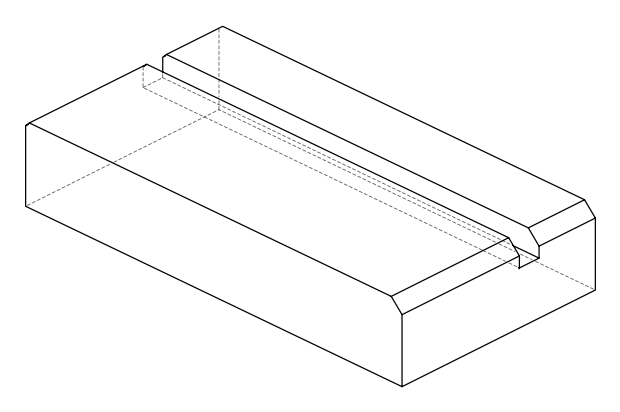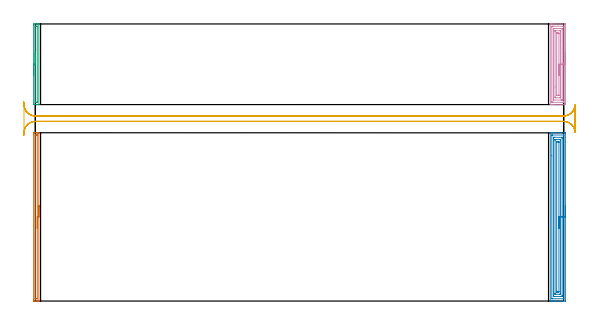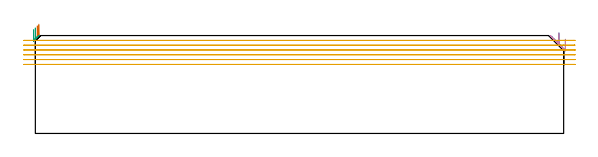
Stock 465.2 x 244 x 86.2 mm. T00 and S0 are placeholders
(PLAN: 5 operations, 1 tool changes, 25.5 min)
(1 AREA_MILL | FG_CHAMFER_SURFACE | UGT0205_001 | 2.54 min | 1603 mm3)
(2 AREA_MILL_1 | FG_CHAMFER_SURFACE_1 | UGT0205_001 | 6.2 min | 13712 mm3)
(3 AREA_MILL_2 | FG_CHAMFER_SURFACE_2 | UGT0205_001 | 1.31 min | 786 mm3)
(4 AREA_MILL_3 | FG_CHAMFER_SURFACE_3 | UGT0205_001 | 3.11 min | 6888 mm3)
(5 MILL_RECTANGULAR_SLOT | SLOT_RECTANGULAR | UGT0201_136 | Follow Part, ap 5, ae 75% | 12.34 min | 291798 mm3)
(TOOL UGT0205_001 | Chamfer Mill 20 x 3 x 45 deg. | D20 FL50 Z2)
(TOOL UGT0201_136 | Carbide End Mill 20.0 | D20 FL30 Z4)
(OP 1 AREA_MILL)
G17 G21 G94 G90
T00 M6
G54
G17 G0 G90 X3.1 Y84.1 S1061 M3
G43 Z96.2 H0
G94 G1 Y84.062 Z95.328 F250.
Y83.948 Z94.463
Y83.759 Z93.612
Y83.497 Z92.78
Y83.163 Z91.974
Y82.76 Z91.2
Y82.292 Z90.464
Y81.76 Z89.772
Y81.171 Z89.129
Y80.528 Z88.539
Y79.836 Z88.008
Y79.1 Z87.54
Y78.326 Z87.137
Y77.52 Z86.803
Y76.688 Z86.541
Y75.836 Z86.352
Y74.972 Z86.238
Y74.1 Z86.2
Y0.141
X3.097 Y0.01 Z86.188
X3.075 Y0.007 Z86.166
X2.768 Y0. Z85.867
X2.247 Z85.346
X1.687 Z84.782
X-0.367 Z82.731
X-0.974 Y0.001 Z82.121
X-1.218 Y0.003 Z81.876
X-1.491 Y0.008 Z81.605
X-1.493 Y0.064 Z81.603
X-1.499 Y0.586 Z81.601
X-1.5 Y1.115 Z81.6
Y147.252
X-1.499 Y147.614 Z81.601
X-1.493 Y148.136 Z81.603
X-1.491 Y148.192 Z81.605
X-0.974 Y148.2 Z82.121
X-0.367 Z82.731
X-0.087 Z83.01
X1.687 Z84.782
X2.247 Z85.346
X2.574 Z85.673
X2.768 Z85.867
X3.075 Y148.193 Z86.166
X3.097 Y148.19 Z86.188
X3.1 Y148.059 Z86.2
Y74.1
X1.686 Z84.786
Y2.369
X1.683 Y2.146 Z84.783
X1.681 Y2.036 Z84.781
X1.679 Y2.016 Z84.779
X1.637 Y2.01 Z84.737
X1.533 Y2.006 Z84.633
X1.166 Y2.001 Z84.266
X0.8 Y2. Z83.9
X0.28 Z83.38
X0.049 Y2.002 Z83.149
X-0.032 Y2.005 Z83.068
X-0.066 Y2.01 Z83.034
X-0.079 Y2.015 Z83.021
X-0.081 Y2.036 Z83.019
X-0.084 Y2.146 Z83.016
X-0.086 Y2.367 Z83.014
Y145.831
X-0.084 Y146.054 Z83.016
X-0.081 Y146.164 Z83.019
X-0.08 Y146.184 Z83.02
X-0.037 Y146.19 Z83.063
X0.067 Y146.194 Z83.167
X0.434 Y146.199 Z83.534
X0.8 Y146.2 Z83.9
X1.32 Z84.42
X1.551 Y146.198 Z84.651
X1.632 Y146.195 Z84.732
X1.666 Y146.19 Z84.766
X1.679 Y146.185 Z84.779
X1.681 Y146.164 Z84.781
X1.683 Y146.054 Z84.783
X1.686 Y145.833 Z84.786
Y74.1
Y73.228 Z84.824
Y72.364 Z84.938
Y71.512 Z85.126
Y70.68 Z85.389
Y69.874 Z85.723
Y69.1 Z86.125
Y68.364 Z86.594
Y67.672 Z87.125
Y67.029 Z87.715
Y66.44 Z88.358
Y65.908 Z89.05
Y65.44 Z89.786
Y65.037 Z90.56
Y64.703 Z91.366
Y64.441 Z92.198
Y64.252 Z93.049
Y64.138 Z93.914
Y64.1 Z94.786
G0 Z96.2
M5
M2
(OP 2 AREA_MILL_1)
G17 G21 G94 G90
T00 M6
G54
G17 G0 G90 X466.7 Y84.1 S1061 M3
G43 Z96.2 H0
Z82.9
G94 G1 Y84.062 Z82.028 F250.
Y83.948 Z81.163
Y83.759 Z80.312
Y83.497 Z79.48
Y83.163 Z78.674
Y82.76 Z77.9
Y82.292 Z77.164
Y81.76 Z76.472
Y81.171 Z75.829
Y80.528 Z75.24
Y79.836 Z74.708
Y79.1 Z74.24
Y78.326 Z73.837
Y77.52 Z73.503
Y76.688 Z73.241
Y75.837 Z73.052
Y74.972 Z72.938
Y74.1 Z72.9
Y0.586
X466.696 Y0.166 Z72.902
X466.691 Y0.01 Z72.906
X466.532 Y0. Z73.065
X457.402 Z82.193
X456.797 Z82.8
X456.519 Z83.078
X454.753 Z84.842
X454.196 Z85.403
X453.87 Z85.729
X453.696 Z85.903
X453.406 Y0.01 Z86.193
X453.4 Y0.141 Z86.2
Y148.059
X453.406 Y148.19 Z86.193
X453.697 Y148.2 Z85.902
X454.196 Z85.403
X454.753 Z84.842
X456.797 Z82.8
X457.402 Z82.193
X457.831 Z81.764
X466.23 Z73.367
X466.534 Y148.198 Z73.063
X466.692 Y148.19 Z72.905
X466.699 Y148.031 Z72.899
X466.7 Y147.614 Z72.9
Y74.1
X465.286 Z74.314
Y2.368
X465.285 Y2.161 Z74.315
X465.282 Y2.058 Z74.318
X465.279 Y2.015 Z74.321
X465.194 Y2.01 Z74.406
X464.828 Y2.001 Z74.772
X455.117 Z84.483
X454.918 Y2.005 Z84.682
X454.831 Y2.01 Z84.769
X454.816 Y2.305 Z84.784
X454.815 Y2.368 Z84.785
X454.814 Y128.002 Z84.786
Y145.832
X454.815 Y146.039 Z84.785
X454.818 Y146.142 Z84.782
X454.821 Y146.185 Z84.779
X454.907 Y146.19 Z84.693
X455.272 Y146.199 Z84.328
X464.983 Z74.617
X465.182 Y146.195 Z74.418
X465.269 Y146.19 Z74.331
X465.284 Y145.895 Z74.316
X465.285 Y145.832 Z74.315
X465.286 Y74.1 Z74.314
X463.872 Z75.728
X463.871 Y5.042 Z75.729
Y4.75
X463.866 Y4.151 Z75.734
X463.865 Y4.014 Z75.735
X463.726 Y4.004 Z75.874
X463.581 Y4.002 Z76.019
X462.847 Y4. Z76.753
X456.519 Y4.001 Z83.081
X456.37 Y4.003 Z83.23
X456.271 Y4.007 Z83.329
X456.239 Y4.01 Z83.361
X456.235 Y4.021 Z83.365
X456.232 Y4.053 Z83.368
X456.23 Y4.151 Z83.37
X456.229 Y4.443 Z83.371
X456.228 Y5.042 Z83.372
X456.229 Y143.158 Z83.371
Y143.451
X456.234 Y144.05 Z83.366
X456.235 Y144.186 Z83.365
X456.374 Y144.196 Z83.226
X456.519 Y144.198 Z83.081
X457.253 Y144.2 Z82.347
X463.581 Y144.199 Z76.019
X463.73 Y144.197 Z75.87
X463.829 Y144.193 Z75.771
X463.861 Y144.19 Z75.739
X463.865 Y144.179 Z75.735
X463.868 Y144.147 Z75.732
X463.87 Y144.05 Z75.73
X463.871 Y143.757 Z75.729
X463.872 Y143.158 Z75.728
Y74.1
X462.457 Z77.143
Y6.824
X462.456 Y6.177 Z77.144
X462.454 Y6.084 Z77.146
X462.45 Y6.029 Z77.15
X462.447 Y6.01 Z77.153
X462.427 Y6.008 Z77.173
X462.224 Y6.004 Z77.376
X461.816 Y6. Z77.784
X461.749 Z77.851
X458.284 Z81.316
X458.217 Z81.383
X457.859 Y6.006 Z81.741
X457.681 Y6.01 Z81.919
X457.649 Y6.016 Z81.951
X457.647 Y6.045 Z81.953
X457.645 Y6.096 Z81.955
X457.643 Y6.58 Z81.957
Y6.824
Y141.376
X457.644 Y142.023 Z81.956
X457.646 Y142.116 Z81.954
X457.65 Y142.171 Z81.95
X457.653 Y142.19 Z81.947
X457.673 Y142.192 Z81.927
X457.876 Y142.196 Z81.724
X458.284 Y142.2 Z81.316
X458.351 Z81.249
X461.816 Z77.784
X461.883 Z77.717
X462.241 Y142.194 Z77.359
X462.419 Y142.19 Z77.181
X462.451 Y142.184 Z77.149
X462.453 Y142.155 Z77.147
X462.455 Y142.104 Z77.145
X462.457 Y141.62 Z77.143
Y141.376
Y74.1
X461.043 Z78.557
Y8.495
X461.036 Y8.02 Z78.564
X461.007 Y8.01 Z78.593
X460.933 Y8.007 Z78.667
X460.649 Y8.001 Z78.951
X460.05 Y8. Z79.55
X459.767 Y8.001 Z79.833
X459.167 Y8.007 Z80.433
X459.083 Y8.01 Z80.517
X459.064 Y8.013 Z80.536
X459.061 Y8.124 Z80.539
X459.059 Y8.272 Z80.541
X459.057 Y8.717 Z80.543
Y139.705
X459.064 Y140.18 Z80.536
X459.093 Y140.19 Z80.507
X459.167 Y140.193 Z80.433
X459.451 Y140.199 Z80.149
X460.05 Y140.2 Z79.55
X460.333 Z79.267
X460.933 Y140.194 Z78.667
X461.017 Y140.19 Z78.583
X461.036 Y140.187 Z78.564
X461.039 Y140.077 Z78.561
X461.041 Y139.928 Z78.559
X461.043 Y139.706 Z78.557
Y139.594
Y74.1
Y73.228 Z78.595
Y72.364 Z78.709
Y71.512 Z78.898
Y70.68 Z79.16
Y69.874 Z79.494
Y69.1 Z79.897
Y68.364 Z80.365
Y67.672 Z80.896
Y67.029 Z81.486
Y66.44 Z82.129
Y65.909 Z82.821
Y65.44 Z83.557
Y65.037 Z84.331
Y64.703 Z85.137
Y64.441 Z85.969
Y64.252 Z86.82
Y64.138 Z87.685
Y64.1 Z88.557
G0 Z96.2
M5
M2
(OP 3 AREA_MILL_2)
G17 G21 G94 G90
T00 M6
G54
G17 G0 G90 X-1.5 Y198.5 S1061 M3
G43 Z96.2 H0
Z91.6
G94 G1 Y198.538 Z90.728 F250.
Y198.652 Z89.864
Y198.841 Z89.012
Y199.103 Z88.18
Y199.437 Z87.374
Y199.84 Z86.6
Y200.308 Z85.864
Y200.84 Z85.172
Y201.429 Z84.529
Y202.072 Z83.94
Y202.764 Z83.408
Y203.5 Z82.94
Y204.274 Z82.537
Y205.08 Z82.203
Y205.912 Z81.941
Y206.764 Z81.752
Y207.628 Z81.638
Y208.5 Z81.6
Y243.008
X-1.499 Y243.371 Z81.601
X-1.494 Y243.896 Z81.603
X-1.491 Y243.992 Z81.605
X-0.974 Y244. Z82.122
X1.687 Z84.782
X2.408 Z85.508
X2.672 Z85.772
X3.068 Y243.992 Z86.159
X3.097 Y243.99 Z86.188
X3.1 Y243.818 Z86.2
Y173.182
X3.097 Y173.01 Z86.188
X3.068 Y173.007 Z86.159
X2.672 Y173. Z85.771
X2.408 Z85.508
X1.687 Z84.782
X0.439 Z83.536
X-0.087 Z83.008
X-0.711 Z82.385
X-0.974 Y173.001 Z82.122
X-1.219 Y173.003 Z81.877
X-1.491 Y173.008 Z81.605
X-1.494 Y173.104 Z81.603
X-1.499 Y173.629 Z81.601
X-1.5 Y174.16 Z81.6
Y208.5
X-0.086 Z83.014
X-0.085 Y241.806 Z83.015
X-0.083 Y241.918 Z83.017
X-0.08 Y241.972 Z83.02
X-0.077 Y241.99 Z83.023
X-0.027 Y241.992 Z83.073
X0.387 Y241.999 Z83.487
X0.8 Y242. Z83.9
X1.273 Z84.373
X1.542 Y241.997 Z84.642
X1.66 Y241.993 Z84.76
X1.678 Y241.99 Z84.778
X1.681 Y241.972 Z84.781
X1.684 Y241.917 Z84.784
X1.685 Y241.806 Z84.785
X1.686 Y241.584 Z84.786
X1.685 Y175.194 Z84.785
X1.683 Y175.082 Z84.783
X1.68 Y175.028 Z84.78
X1.677 Y175.01 Z84.777
X1.627 Y175.008 Z84.727
X1.213 Y175.001 Z84.313
X0.8 Y175. Z83.9
X0.327 Z83.427
X0.058 Y175.003 Z83.158
X-0.06 Y175.007 Z83.04
X-0.078 Y175.01 Z83.022
X-0.081 Y175.028 Z83.019
X-0.084 Y175.083 Z83.016
X-0.085 Y175.194 Z83.015
X-0.086 Y175.416 Z83.014
Y208.5
Y209.372 Z83.052
Y210.236 Z83.166
Y211.088 Z83.355
Y211.92 Z83.617
Y212.726 Z83.951
Y213.5 Z84.354
Y214.236 Z84.823
Y214.928 Z85.354
Y215.571 Z85.943
Y216.16 Z86.586
Y216.692 Z87.278
Y217.16 Z88.014
Y217.563 Z88.788
Y217.897 Z89.594
Y218.159 Z90.426
Y218.348 Z91.278
Y218.462 Z92.143
Y218.5 Z93.014
G0 Z96.2
M5
M2
(OP 4 AREA_MILL_3)
G17 G21 G94 G90
T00 M6
G54
G17 G0 G90 X466.7 Y218.5 S1061 M3
G43 Z96.2 H0
Z82.9
G94 G1 Y218.462 Z82.028 F250.
Y218.348 Z81.164
Y218.159 Z80.312
Y217.897 Z79.48
Y217.563 Z78.674
Y217.16 Z77.9
Y216.692 Z77.164
Y216.16 Z76.472
Y215.571 Z75.829
Y214.928 Z75.24
Y214.236 Z74.708
Y213.5 Z74.24
Y212.726 Z73.837
Y211.92 Z73.503
Y211.088 Z73.241
Y210.236 Z73.052
Y209.372 Z72.938
Y208.5 Z72.9
Y174.047
X466.699 Y173.629 Z72.901
X466.695 Y173.157 Z72.903
X466.692 Y173.009 Z72.906
X466.23 Y173. Z73.368
X456.519 Z83.076
X455.112 Z84.484
X454.753 Z84.842
X454.035 Z85.565
X453.783 Z85.817
X453.411 Y173.007 Z86.18
X453.403 Y173.009 Z86.188
X453.4 Y173.182 Z86.2
Y243.818
X453.403 Y243.993 Z86.188
X453.412 Y244. Z86.179
X453.783 Z85.817
X454.035 Z85.565
X454.753 Z84.842
X455.995 Z83.602
X457.402 Z82.194
X466.23 Z73.368
X466.494 Y243.998 Z73.104
X466.692 Y243.99 Z72.906
X466.699 Y243.79 Z72.899
X466.7 Y208.5 Z72.9
X465.286 Z74.314
X465.285 Y175.417 Z74.315
X465.279 Y175.011 Z74.321
X464.873 Y175.003 Z74.727
X464.464 Y175.001 Z75.136
X463.993 Y175. Z75.607
X455.636 Y175.001 Z83.964
X455.162 Y175.003 Z84.438
X454.926 Y175.01 Z84.674
X454.821 Y175.032 Z84.779
X454.815 Y175.354 Z84.785
Y175.417
Y241.521
Y241.583
X454.821 Y241.989 Z84.779
X455.227 Y241.997 Z84.373
X455.636 Y241.999 Z83.964
X456.107 Y242. Z83.493
X464.464 Y241.999 Z75.136
X464.938 Y241.997 Z74.662
X465.174 Y241.99 Z74.426
X465.279 Y241.968 Z74.321
X465.285 Y241.646 Z74.315
Y241.583
X465.286 Y208.5 Z74.314
X463.872 Z75.728
X463.871 Y177.205 Z75.729
X463.869 Y177.059 Z75.731
X463.867 Y177.023 Z75.733
X463.865 Y177.012 Z75.735
X463.851 Y177.009 Z75.749
X463.782 Y177.002 Z75.818
X463.581 Y177.001 Z76.019
X462.901 Y177. Z76.699
X456.519 Y177.001 Z83.081
X456.316 Y177.005 Z83.284
X456.259 Y177.009 Z83.341
X456.235 Y177.013 Z83.365
X456.233 Y177.03 Z83.367
X456.23 Y177.108 Z83.37
X456.229 Y177.205 Z83.371
Y177.499
Y239.795
X456.231 Y239.942 Z83.369
X456.233 Y239.977 Z83.367
X456.234 Y239.988 Z83.366
X456.249 Y239.991 Z83.351
X456.318 Y239.998 Z83.282
X456.519 Y239.999 Z83.081
X457.199 Y240. Z82.401
X463.581 Y239.999 Z76.019
X463.784 Y239.995 Z75.816
X463.841 Y239.991 Z75.759
X463.865 Y239.987 Z75.735
X463.867 Y239.97 Z75.733
X463.87 Y239.893 Z75.73
X463.871 Y239.795 Z75.729
X463.872 Y239.501 Z75.728
Y208.5
X462.457 Z77.143
Y179.888
X462.456 Y179.24 Z77.144
X462.452 Y179.022 Z77.148
X462.45 Y179.011 Z77.15
X462.444 Y179.008 Z77.156
X462.418 Y179.003 Z77.182
X462.364 Y179.001 Z77.236
X462.254 Y179. Z77.346
X461.816 Z77.784
X458.278 Z81.322
X457.846 Y179.01 Z81.755
X457.65 Y179.023 Z81.95
X457.648 Y179.136 Z81.952
X457.644 Y179.643 Z81.956
X457.643 Y188.575 Z81.957
Y237.112
X457.644 Y237.761 Z81.956
X457.648 Y237.978 Z81.952
X457.65 Y237.989 Z81.95
X457.656 Y237.993 Z81.944
X457.682 Y237.997 Z81.918
X457.737 Y237.999 Z81.863
X457.846 Y238. Z81.754
X458.284 Z81.316
X461.822 Z77.778
X462.255 Y237.99 Z77.345
X462.451 Y237.977 Z77.15
X462.452 Y237.865 Z77.148
X462.456 Y237.357 Z77.144
X462.457 Y229.472 Z77.143
Y208.5
X461.043 Z78.557
Y181.453
X461.04 Y181.229 Z78.56
X461.036 Y181.081 Z78.564
X461.031 Y181.009 Z78.569
X461.016 Y181.007 Z78.584
X460.933 Y181.003 Z78.667
X460.717 Y181. Z78.883
X460.05 Z79.55
X459.834 Z79.766
X459.167 Y181.007 Z80.433
X459.079 Y181.01 Z80.521
X459.064 Y181.341 Z80.536
X459.059 Y181.564 Z80.541
X459.057 Y181.676 Z80.543
Y235.548
X459.06 Y235.771 Z80.54
X459.064 Y235.919 Z80.536
X459.069 Y235.991 Z80.531
X459.085 Y235.993 Z80.515
X459.167 Y235.997 Z80.433
X459.383 Y236. Z80.217
X460.05 Z79.55
X460.266 Z79.334
X460.933 Y235.993 Z78.667
X461.022 Y235.99 Z78.578
X461.036 Y235.659 Z78.564
X461.041 Y235.436 Z78.559
X461.043 Y235.324 Z78.557
Y208.5
Y207.628 Z78.595
Y206.764 Z78.709
Y205.912 Z78.898
Y205.08 Z79.16
Y204.274 Z79.494
Y203.5 Z79.897
Y202.764 Z80.365
Y202.072 Z80.896
Y201.429 Z81.486
Y200.84 Z82.129
Y200.309 Z82.821
Y199.84 Z83.557
Y199.437 Z84.331
Y199.103 Z85.137
Y198.841 Z85.969
Y198.652 Z86.82
Y198.538 Z87.685
Y198.5 Z88.557
G0 Z96.2
M5
M2
(OP 5 MILL_RECTANGULAR_SLOT)
G17 G21 G94 G90
T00 M6
G54
G17 G0 G90 X475.365 Y170.619 S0 M3
G43 Z96.2 H0
Z81.967
G94 G1 X473.87 Y168.018 F250.
G2 X465.2 Y163. R10. F500.
G1 X0.
G2 X-9.967 Y172.186 R10.
G1 X-9.997
G3 X-10. Y171.932 R10.
G1 Y149.293
G3 X-9.996 Y149.02 R10.
G1 X-9.966 Y149.021
G2 X0. Y158.2 R10.
G1 X465.2
G2 X473.867 Y153.189 R10.
G1 X475.363 Y150.589 F250.
G0 Z96.2
X-10.202 Y145.983
Z77.733
G1 X-9.97 Y148.974
G2 X0. Y158.2 R10. F500.
G1 X465.2
G2 X474.692 Y151.346 R10.
G1 X474.721 Y151.337
G3 X475.2 Y154.38 R10.
G1 Y166.875
G3 X474.73 Y169.89 R10.
G1 X474.701 Y169.881
G2 X465.2 Y163. R10.
G1 X0.
G2 X-9.97 Y172.226 R10.
G1 X-10.202 Y175.217 F250.
G0 Y145.983 Z73.5
G1 X-9.97 Y148.974
G2 X0. Y158.2 R10. F500.
G1 X465.2
G2 X475.156 Y149.135 R10.
G1 X475.186 Y149.133
G3 X475.2 Y149.643 R10.
G1 Y171.506
G3 X475.184 Y172.049 R10.
G1 X475.154 Y172.047
G2 X465.2 Y163. R10.
G1 X0.
G2 X-9.97 Y172.226 R10.
G1 X-10.202 Y175.217 F250.
G0 Y145.983 Z69.267
G1 X-9.97 Y148.974
G2 X0. Y158.2 R10. F500.
G1 X465.2
G2 X475.19 Y148.647 R10.
G1 X475.2
Y172.553
X475.19
G2 X465.2 Y163. R10.
G1 X0.
G2 X-9.97 Y172.226 R10.
G1 X-10.202 Y175.217 F250.
G0 Y145.983 Z65.033
G1 X-9.97 Y148.974
G2 X0. Y158.2 R10. F500.
G1 X465.2
G2 X475.19 Y148.647 R10.
G1 X475.2
Y172.553
X475.19
G2 X465.2 Y163. R10.
G1 X0.
G2 X-9.97 Y172.226 R10.
G1 X-10.202 Y175.217 F250.
G0 Y145.983 Z60.8
G1 X-9.97 Y148.974
G2 X0. Y158.2 R10. F500.
G1 X465.2
G2 X475.19 Y148.647 R10.
G1 X475.2
Y172.553
X475.19
G2 X465.2 Y163. R10.
G1 X0.
G2 X-9.97 Y172.226 R10.
G1 X-10.202 Y175.217 F250.
G0 Z96.2
M5
M2
